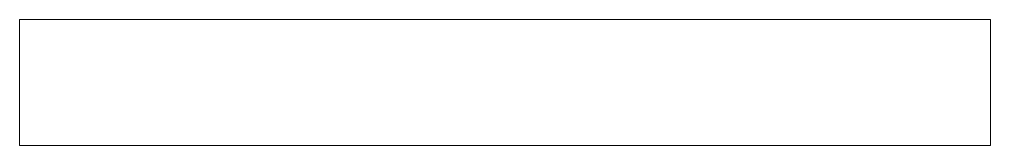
# Model space of a CAD drawing. Extents: x 468 to 1460, y 472 to 601.
import ezdxf

# ---------------------------------------------------------------- set-up
doc = ezdxf.new("R2010")
doc.units = 0
doc.header["$MEASUREMENT"] = 0
doc.layers.add('Layer 1 copy\xa0Image', color=7, linetype='Continuous', lineweight=0)
picture_1 = doc.add_image_def('image1.png', size_in_pixel=(992, 129))

msp = doc.modelspace()

# ---------------------------------------------------------------- pictures from other files: only their frames are drawn
at = {"layer": 'Layer 1 copy\xa0Image'}
image = msp.add_image(picture_1, insert=(468, 472), size_in_units=(992, 129), dxfattribs=at)

doc.saveas('drawing.dxf')
